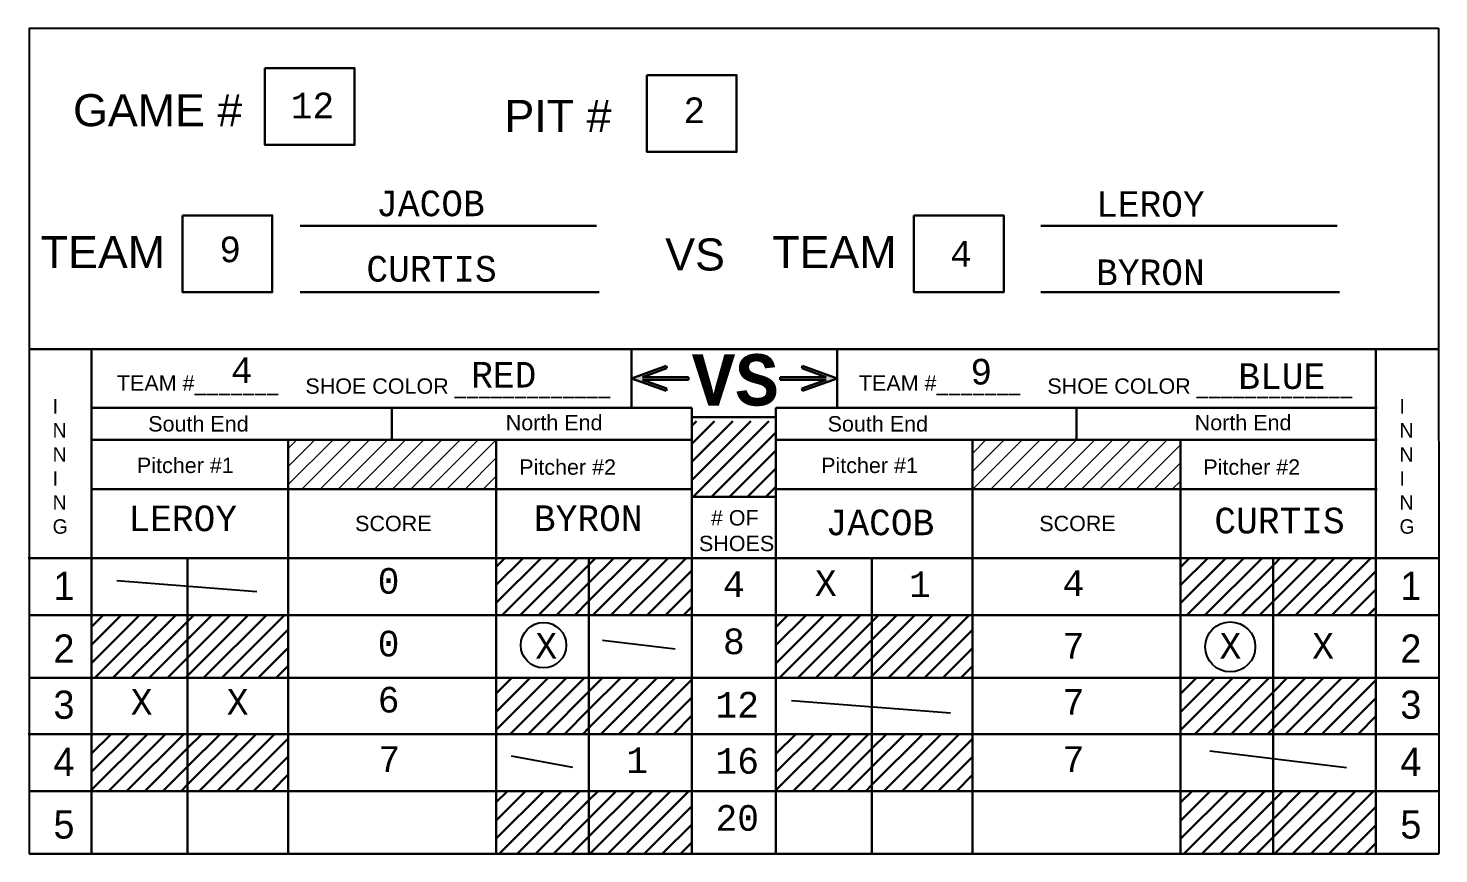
# Model space of a CAD drawing. Header units: inches. Extents: x -9 to 65.4, y -11.2 to 27.1.
# Drawn here: x 54.37 to 65.37, y 3.26 to 9.7 of the extents above; entities that cross this region are included whole.
import ezdxf

# ---------------------------------------------------------------- set-up
doc = ezdxf.new("R2010")
doc.units = ezdxf.units.IN
doc.header["$MEASUREMENT"] = 0
doc.layers.add('AM_0', color=7, linetype='Continuous', lineweight=30)
doc.layers.add('AM_8', color=1, linetype='Continuous', lineweight=15)
doc.layers.add('off to print left', color=7, linetype='Continuous', plot=False)
pattern_1 = [(45, (30.9107, -4.07294), (-0.07071068, 0.07071068), [])]
pattern_2 = [(45, (36.25057, -4.07294), (-0.07071068, 0.07071068), [])]

msp = doc.modelspace()

# ---------------------------------------------------------------- hatches: boundary and pattern name
at = {"layer": 'AM_0'}
h = msp.add_hatch(color=256, dxfattribs=at)
h.dxf.hatch_style = 1
h.paths.add_polyline_path([(59.51361, 6.97484), (59.15552, 6.97484), (59.34686, 7.04539), (59.33994, 7.06415), (59.07, 6.96463), (59.33994, 6.86733), (59.34673, 6.88615), (59.15614, 6.95484), (59.51361, 6.95484)])
h = msp.add_hatch(color=256, dxfattribs=at)
h.dxf.hatch_style = 1
h.paths.add_polyline_path([(60.58848, 6.95484), (60.39789, 6.88615), (60.40467, 6.86733), (60.67461, 6.96463), (60.40467, 7.06415), (60.39775, 7.04539), (60.58909, 6.97484), (60.23101, 6.97484), (60.23101, 6.95484)])
h = msp.add_hatch(dxfattribs=at)
h.set_pattern_fill('_U', color=256, scale=0.1, angle=45, style=0, pattern_type=0)
h.set_pattern_definition(pattern_1)
h.paths.add_polyline_path([(59.54056, 6.0417), (59.54056, 6.63247), (60.19549, 6.63247), (60.19549, 6.0417)])
h = msp.add_hatch(dxfattribs=at)
h.set_pattern_fill('_U', color=256, scale=0.1, angle=45, style=0, pattern_type=0)
h.set_pattern_definition(pattern_1)
h.paths.add_polyline_path([(58.73862, 5.56292), (58.01568, 5.56292), (58.01568, 5.11729), (58.73862, 5.11729)])
h = msp.add_hatch(dxfattribs=at)
h.set_pattern_fill('_U', color=256, scale=0.1, angle=45, style=0, pattern_type=0)
h.set_pattern_definition(pattern_1)
h.paths.add_polyline_path([(58.73862, 5.11729), (59.54056, 5.11729), (59.54056, 5.56292), (58.73862, 5.56292)])
h = msp.add_hatch(dxfattribs=at)
h.set_pattern_fill('_U', color=256, scale=0.1, angle=45, style=0, pattern_type=0)
h.set_pattern_definition(pattern_2)
h.paths.add_polyline_path([(64.07849, 5.56292), (63.35556, 5.56292), (63.35556, 5.11729), (64.07849, 5.11729)])
h = msp.add_hatch(dxfattribs=at)
h.set_pattern_fill('_U', color=256, scale=0.1, angle=45, style=0, pattern_type=0)
h.set_pattern_definition(pattern_2)
h.paths.add_polyline_path([(64.07849, 5.11729), (64.88043, 5.11729), (64.88043, 5.56292), (64.07849, 5.56292)])
h = msp.add_hatch(dxfattribs=at)
h.set_pattern_fill('_U', color=256, scale=0.1, angle=45, style=0, pattern_type=0)
h.set_pattern_definition(pattern_1)
h.paths.add_polyline_path([(55.60865, 5.11729), (54.8599, 5.11729), (54.8599, 4.62808), (55.60865, 4.62808)])
h = msp.add_hatch(dxfattribs=at)
h.set_pattern_fill('_U', color=256, scale=0.1, angle=45, style=0, pattern_type=0)
h.set_pattern_definition(pattern_1)
h.paths.add_polyline_path([(56.39332, 4.62808), (56.39332, 5.11729), (55.60865, 5.11729), (55.60865, 4.62808)])
h = msp.add_hatch(dxfattribs=at)
h.set_pattern_fill('_U', color=256, scale=0.1, angle=45, style=0, pattern_type=0)
h.set_pattern_definition(pattern_2)
h.paths.add_polyline_path([(60.94852, 5.11729), (60.19977, 5.11729), (60.19977, 4.62808), (60.94852, 4.62808)])
h = msp.add_hatch(dxfattribs=at)
h.set_pattern_fill('_U', color=256, scale=0.1, angle=45, style=0, pattern_type=0)
h.set_pattern_definition(pattern_2)
h.paths.add_polyline_path([(61.73319, 4.62808), (61.73319, 5.11729), (60.94852, 5.11729), (60.94852, 4.62808)])
h = msp.add_hatch(dxfattribs=at)
h.set_pattern_fill('_U', color=256, scale=0.1, angle=45, style=0, pattern_type=0)
h.set_pattern_definition(pattern_1)
h.paths.add_polyline_path([(58.01568, 4.19019), (58.73862, 4.19019), (58.73862, 4.62808), (58.01568, 4.62808)])
h = msp.add_hatch(dxfattribs=at)
h.set_pattern_fill('_U', color=256, scale=0.1, angle=45, style=0, pattern_type=0)
h.set_pattern_definition(pattern_1)
h.paths.add_polyline_path([(59.54056, 4.62808), (58.73862, 4.62808), (58.73862, 4.19019), (59.54056, 4.19019)])
h = msp.add_hatch(dxfattribs=at)
h.set_pattern_fill('_U', color=256, scale=0.1, angle=45, style=0, pattern_type=0)
h.set_pattern_definition(pattern_2)
h.paths.add_polyline_path([(63.35556, 4.19019), (64.07849, 4.19019), (64.07849, 4.62808), (63.35556, 4.62808)])
h = msp.add_hatch(dxfattribs=at)
h.set_pattern_fill('_U', color=256, scale=0.1, angle=45, style=0, pattern_type=0)
h.set_pattern_definition(pattern_2)
h.paths.add_polyline_path([(64.88043, 4.62808), (64.07849, 4.62808), (64.07849, 4.19019), (64.88043, 4.19019)])
h = msp.add_hatch(dxfattribs=at)
h.set_pattern_fill('_U', color=256, scale=0.1, angle=45, style=0, pattern_type=0)
h.set_pattern_definition(pattern_1)
h.paths.add_polyline_path([(54.8599, 3.74457), (55.60865, 3.74457), (55.60865, 4.19019), (54.8599, 4.19019)])
h = msp.add_hatch(dxfattribs=at)
h.set_pattern_fill('_U', color=256, scale=0.1, angle=45, style=0, pattern_type=0)
h.set_pattern_definition(pattern_1)
h.paths.add_polyline_path([(55.60865, 3.74457), (56.39332, 3.74457), (56.39332, 4.19019), (55.60865, 4.19019)])
h = msp.add_hatch(dxfattribs=at)
h.set_pattern_fill('_U', color=256, scale=0.1, angle=45, style=0, pattern_type=0)
h.set_pattern_definition(pattern_2)
h.paths.add_polyline_path([(60.19977, 3.74457), (60.94852, 3.74457), (60.94852, 4.19019), (60.19977, 4.19019)])
h = msp.add_hatch(dxfattribs=at)
h.set_pattern_fill('_U', color=256, scale=0.1, angle=45, style=0, pattern_type=0)
h.set_pattern_definition(pattern_2)
h.paths.add_polyline_path([(60.94852, 3.74457), (61.73319, 3.74457), (61.73319, 4.19019), (60.94852, 4.19019)])
h = msp.add_hatch(dxfattribs=at)
h.set_pattern_fill('_U', color=256, scale=0.1, angle=45, style=0, pattern_type=0)
h.set_pattern_definition(pattern_1)
h.paths.add_polyline_path([(58.01568, 3.25535), (58.73862, 3.25535), (58.73862, 3.74457), (58.01568, 3.74457)])
h = msp.add_hatch(dxfattribs=at)
h.set_pattern_fill('_U', color=256, scale=0.1, angle=45, style=0, pattern_type=0)
h.set_pattern_definition(pattern_1)
h.paths.add_polyline_path([(58.73862, 3.25535), (59.54056, 3.25535), (59.54056, 3.74457), (58.73862, 3.74457)])
h = msp.add_hatch(dxfattribs=at)
h.set_pattern_fill('_U', color=256, scale=0.1, angle=45, style=0, pattern_type=0)
h.set_pattern_definition(pattern_2)
h.paths.add_polyline_path([(63.35556, 3.25535), (64.07849, 3.25535), (64.07849, 3.74457), (63.35556, 3.74457)])
h = msp.add_hatch(dxfattribs=at)
h.set_pattern_fill('_U', color=256, scale=0.1, angle=45, style=0, pattern_type=0)
h.set_pattern_definition(pattern_2)
h.paths.add_polyline_path([(64.07849, 3.25535), (64.88043, 3.25535), (64.88043, 3.74457), (64.07849, 3.74457)])
at = {"layer": 'AM_8'}
h = msp.add_hatch(dxfattribs=at)
h.set_pattern_fill('_U', color=256, scale=0.1, angle=45, style=0, pattern_type=0)
h.set_pattern_definition(pattern_1)
h.paths.add_polyline_path([(58.01568, 6.1013), (58.01568, 6.48582), (56.39332, 6.48582), (56.39332, 6.1013), (57.49958, 6.1013)])
h = msp.add_hatch(dxfattribs=at)
h.set_pattern_fill('_U', color=256, scale=0.1, angle=45, style=0, pattern_type=0)
h.set_pattern_definition(pattern_1)
h.paths.add_polyline_path([(63.35128, 6.48582), (61.72892, 6.48582), (61.72892, 6.1013), (63.35128, 6.1013)])

# ---------------------------------------------------------------- linework, layer by layer
at = {"layer": 'AM_0'}
for p, q in [((56.48757, 8.15607), (58.79835, 8.15607)), ((62.26308, 8.15607), (64.57385, 8.15607)), ((56.48622, 7.63946), (58.81696, 7.63946)), ((62.26172, 7.63946), (64.59246, 7.63946)), ((54.37231, 7.19344), (60.19549, 7.19344)), ((54.8599, 7.19344), (54.8599, 3.25535)), ((59.07, 7.19344), (59.07, 6.73582)), ((60.19549, 7.19344), (65.36466, 7.19344)), ((60.67461, 7.19344), (60.67461, 6.73582)), ((64.87615, 7.19344), (64.87615, 3.25535)), ((59.07, 6.96463), (59.33994, 7.06415)), ((59.15552, 6.97484), (59.34686, 7.04539)), ((59.33994, 7.06415), (59.34686, 7.04539)), ((60.40467, 7.06415), (60.39775, 7.04539)), ((60.58909, 6.97484), (60.39775, 7.04539)), ((60.67461, 6.96463), (60.40467, 7.06415)), ((59.07, 6.96463), (59.33994, 6.86733)), ((59.15552, 6.97484), (59.51361, 6.97484)), ((59.15614, 6.95484), (59.34673, 6.88615)), ((59.15614, 6.95484), (59.51361, 6.95484)), ((59.51361, 6.97484), (59.51361, 6.95484)), ((60.58909, 6.97484), (60.23101, 6.97484)), ((60.23101, 6.97484), (60.23101, 6.95484)), ((60.58848, 6.95484), (60.23101, 6.95484)), ((60.58848, 6.95484), (60.39789, 6.88615)), ((60.67461, 6.96463), (60.40467, 6.86733)), ((59.34673, 6.88615), (59.33994, 6.86733)), ((60.39789, 6.88615), (60.40467, 6.86733)), ((54.8599, 6.73582), (59.54056, 6.73582)), ((57.20023, 6.48582), (57.20023, 6.73582)), ((59.54056, 6.73582), (59.54056, 3.25535)), ((60.19549, 6.73582), (60.19549, 4.19019)), ((60.19549, 6.73582), (64.8847, 6.73582)), ((60.19549, 6.73582), (60.19549, 3.25535)), ((62.54009, 6.48582), (62.54009, 6.73582)), ((59.54056, 6.66293), (60.19549, 6.66293)), ((54.8599, 6.48582), (59.54056, 6.48582)), ((56.39332, 6.48582), (56.39332, 3.25535)), ((58.01568, 6.48582), (58.01568, 3.25535)), ((60.19549, 6.48582), (64.8847, 6.48582)), ((61.72892, 6.48582), (61.72892, 3.25535)), ((63.35128, 6.48582), (63.35128, 3.25535)), ((54.8599, 6.1013), (59.54056, 6.1013)), ((60.19549, 6.1013), (64.8847, 6.1013)), ((59.54056, 6.0417), (60.19549, 6.0417)), ((54.36547, 5.56292), (60.19549, 5.56292)), ((55.60865, 5.56292), (55.60865, 4.19019)), ((58.73862, 5.56292), (58.73862, 4.19019)), ((60.19977, 5.56292), (65.36547, 5.56292)), ((60.94425, 5.56292), (60.94425, 4.19019)), ((64.07421, 5.56292), (64.07421, 4.19019)), ((54.37231, 5.11729), (60.19549, 5.11729)), ((60.19549, 5.11729), (65.36569, 5.11729)), ((54.37231, 4.62808), (60.19549, 4.62808)), ((60.19549, 4.62808), (65.36593, 4.62808)), ((54.36547, 4.19019), (60.19549, 4.19019)), ((54.37231, 4.19019), (65.36615, 4.19019)), ((55.60865, 4.19019), (55.60865, 3.25535)), ((58.73862, 4.19019), (58.73862, 3.25535)), ((60.19977, 4.19019), (65.36547, 4.19019)), ((60.94425, 4.19019), (60.94425, 3.25535)), ((64.07421, 4.19019), (64.07421, 3.25535)), ((54.37231, 3.74457), (60.19549, 3.74457)), ((60.19549, 3.74457), (65.36569, 3.74457)), ((54.37231, 3.25535), (60.19549, 3.25535)), ((60.19549, 3.25535), (65.36593, 3.25535))]:
    msp.add_line(p, q, dxfattribs=at)
for points in [[(56.21133, 9.38657), (56.91116, 9.38657), (56.91116, 8.78691), (56.21133, 8.78691)], [(59.19058, 9.33268), (59.89041, 9.33268), (59.89041, 8.73302), (59.19058, 8.73302)], [(55.56879, 8.23776), (56.26862, 8.23776), (56.26862, 7.6381), (55.56879, 7.6381)], [(61.27329, 8.23776), (61.97312, 8.23776), (61.97312, 7.6381), (61.27329, 7.6381)]]:
    msp.add_lwpolyline(points, close=True, dxfattribs=at)
at = {"layer": 'off to print left'}
for p, q in [((54.37231, 9.69837), (54.37231, 3.25535)), ((54.37231, 9.69837), (65.36384, 9.69837)), ((65.36384, 9.69837), (65.36593, 3.25535)), ((55.05667, 5.38767), (56.14813, 5.30198)), ((58.843, 4.9236), (59.41158, 4.85502)), ((60.31785, 4.45188), (61.55784, 4.35507)), ((58.13308, 4.01919), (58.60944, 3.93203)), ((63.57948, 4.0577), (64.64662, 3.92973))]:
    msp.add_line(p, q, dxfattribs=at)
for centre, radius in [((58.38417, 4.88333), 0.17711), ((63.73973, 4.87003), 0.19559)]:
    msp.add_circle(centre, radius, dxfattribs=at)

# ---------------------------------------------------------------- texts
at = {"layer": 'AM_0', "attachment_point": 1}
for s, insert, char_height, width in [('{\\fArial|b0|i0|c0|p34;GAME #}', (54.71521, 9.18348), 0.25, 1.6882053), ('{\\fMonospac821 BT|b0|i0|c0|p49;12}', (56.4128, 9.19553), 0.2, 0.5475591), ('{\\fArial|b0|i0|c0|p34;PIT #}', (58.07939, 9.13861), 0.25, 1.6882053), ('{\\fMonospac821 BT|b0|i0|c0|p49;2}', (59.47489, 9.15776), 0.2, 0.5475591), ('{\\fMonospac821 BT|b0|i0|c0|p49;JACOB}', (57.07867, 8.43122), 0.2, 0.5475591), ('{\\fMonospac821 BT|b0|i0|c0|p49;LEROY}', (62.69333, 8.42647), 0.2, 0.5475591), ('{\\fArial|b0|i0|c0|p34;TEAM}', (54.46305, 8.07566), 0.25, 1.6882053), ('{\\fMonospac821 BT|b0|i0|c0|p49;9}', (55.85598, 8.0724), 0.2, 0.5475591), ('{\\fArial|b0|i0|c0|p34;VS}', (59.33319, 8.05748), 0.25, 1.6882053), ('{\\fArial|b0|i0|c0|p34;TEAM}', (60.16755, 8.07566), 0.25, 1.6882053), ('{\\fMonospac821 BT|b0|i0|c0|p49;4}', (61.55556, 8.03791), 0.2, 0.5475591), ('{\\fMonospac821 BT|b0|i0|c0|p49;CURTIS}', (57.00264, 7.92069), 0.2, 0.5475591), ('{\\fMonospac821 BT|b0|i0|c0|p49;BYRON}', (62.6936, 7.89337), 0.2, 0.5475591), ('{\\fMonospac821 BT|b0|i0|c0|p49;4}', (55.9464, 7.12862), 0.2, 0.5475591), ('{\\fMonospac821 BT|b0|i0|c0|p49;RED}', (57.82005, 7.09432), 0.2, 0.5475591), ('{\\fMonospac821 BT|b0|i0|c0|p49;9}', (61.71331, 7.11785), 0.2, 0.5475591), ('{\\fMonospac821 BT|b0|i0|c0|p49;BLUE}', (63.80256, 7.08355), 0.2, 0.5475591), ('{\\fArial|b0|i0|c0|p34;TEAM #_______ }', (55.05721, 6.98901), 0.12, 1.3139048), ('{\\fArial|b0|i0|c0|p34;SHOE COLOR _____________}', (56.5272, 6.96548), 0.12, 2.5815935), ('{\\fArial|b0|i0|c0|p34;TEAM #_______ }', (60.8438, 6.98901), 0.12, 1.3139048), ('{\\fArial|b0|i0|c0|p34;SHOE COLOR _____________}', (62.31378, 6.96548), 0.12, 2.5815935), ('I\\PN\\PN\\PI\\PN\\PG', (54.55594, 6.80361), 0.1125, 0.2287), ('I\\PN\\PN\\PI\\PN\\PG', (65.05979, 6.80361), 0.1125, 0.2287), ('{\\fArial|b0|i0|c0|p34;South End}', (55.30149, 6.67096), 0.12, 1.3139048), ('{\\fArial|b0|i0|c0|p34;North End}', (58.08952, 6.68049), 0.12, 1.3139048), ('{\\fArial|b0|i0|c0|p34;South End}', (60.59979, 6.67096), 0.12, 1.3139048), ('{\\fArial|b0|i0|c0|p34;North End}', (63.46241, 6.68049), 0.12, 1.3139048), ('{\\fArial|b0|i0|c0|p34;Pitcher #1}', (55.21363, 6.34687), 0.12, 1.3139048), ('{\\fArial|b0|i0|c0|p34;Pitcher #2}', (58.19462, 6.33352), 0.12, 1.3139048), ('{\\fArial|b0|i0|c0|p34;Pitcher #1}', (60.54922, 6.34687), 0.12, 1.3139048), ('{\\fArial|b0|i0|c0|p34;Pitcher #2}', (63.53021, 6.33352), 0.12, 1.3139048), ('{\\fMonospac821 BT|b0|i0|c0|p49;LEROY}', (55.14719, 5.97323), 0.2, 0.5475591), ('{\\fMonospac821 BT|b0|i0|c0|p49;BYRON}', (58.30904, 5.97423), 0.2, 0.5475591), ('{\\fMonospac821 BT|b0|i0|c0|p49;JACOB}', (60.5845, 5.94176), 0.2, 0.5475591), ('{\\fMonospac821 BT|b0|i0|c0|p49;CURTIS}', (63.61571, 5.95629), 0.2, 0.5475591), ('{\\fArial|b0|i0|c0|p34;SCORE}', (56.91479, 5.8933), 0.12, 1.3139048), ('{\\fArial|b0|i0|c0|p34;  # OF\\PSHOES}', (59.59627, 5.9376), 0.12, 1.3139048), ('{\\fArial|b0|i0|c0|p34;SCORE}', (62.25038, 5.8933), 0.12, 1.3139048), ('1', (54.5626, 5.45618), 0.22, 0.48114), ('{\\fMonospac821 BT|b0|i0|c0|p49;0}', (57.09123, 5.48523), 0.2, 0.5475591), ('{\\fMonospac821 BT|b0|i0|c0|p49;4}', (59.78382, 5.45902), 0.2, 0.5475591), ('{\\fMonospac821 BT|b0|i0|c0|p49;X}', (60.50068, 5.46776), 0.2, 0.5475591), ('{\\fMonospac821 BT|b0|i0|c0|p49;1}', (61.23502, 5.45902), 0.2, 0.5475591), ('{\\fMonospac821 BT|b0|i0|c0|p49;4}', (62.4327, 5.46776), 0.2, 0.5475591), ('1', (65.06644, 5.45618), 0.22, 0.48114), ('2', (54.5626, 4.96696), 0.22, 0.48114), ('{\\fMonospac821 BT|b0|i0|c0|p49;0}', (57.09123, 4.99602), 0.2, 0.5475591), ('{\\fMonospac821 BT|b0|i0|c0|p49;X}', (58.32087, 4.97854), 0.2, 0.5475591), ('{\\fMonospac821 BT|b0|i0|c0|p49;8}', (59.78382, 5.0134), 0.2, 0.5475591), ('{\\fMonospac821 BT|b0|i0|c0|p49;7}', (62.4327, 4.97854), 0.2, 0.5475591), ('{\\fMonospac821 BT|b0|i0|c0|p49;X}', (63.65647, 4.97854), 0.2, 0.5475591), ('{\\fMonospac821 BT|b0|i0|c0|p49;X}', (64.3794, 4.97854), 0.2, 0.5475591), ('2', (65.06644, 4.96696), 0.22, 0.48114), ('3', (54.5626, 4.52907), 0.22, 0.48114), ('{\\fMonospac821 BT|b0|i0|c0|p49;X}', (55.16508, 4.54066), 0.2, 0.5475591), ('{\\fMonospac821 BT|b0|i0|c0|p49;X}', (55.91384, 4.54066), 0.2, 0.5475591), ('{\\fMonospac821 BT|b0|i0|c0|p49;6}', (57.09123, 4.55813), 0.2, 0.5475591), ('{\\fMonospac821 BT|b0|i0|c0|p49;12}', (59.72555, 4.51889), 0.2, 0.5475591), ('{\\fMonospac821 BT|b0|i0|c0|p49;7}', (62.4327, 4.54066), 0.2, 0.5475591), ('3', (65.06644, 4.52907), 0.22, 0.48114), ('4', (54.5626, 4.08345), 0.22, 0.48114), ('{\\fMonospac821 BT|b0|i0|c0|p49;7}', (57.0971, 4.09503), 0.2, 0.5475591), ('{\\fMonospac821 BT|b0|i0|c0|p49;1}', (59.02939, 4.0863), 0.2, 0.5475591), ('{\\fMonospac821 BT|b0|i0|c0|p49;16}', (59.72555, 4.081), 0.2, 0.5475591), ('{\\fMonospac821 BT|b0|i0|c0|p49;7}', (62.4327, 4.09503), 0.2, 0.5475591), ('4', (65.06644, 4.08345), 0.22, 0.48114), ('{\\fMonospac821 BT|b0|i0|c0|p49;20}', (59.72555, 3.63538), 0.2, 0.5475591), ('5', (54.5626, 3.59423), 0.22, 0.48114), ('5', (65.06644, 3.59423), 0.22, 0.48114)]:
    msp.add_mtext(s, dxfattribs=dict(at, insert=insert, char_height=char_height, width=width))
at = {"layer": 'AM_0', "insert": (59.54056, 7.15386), "char_height": 0.4, "attachment_point": 1}
msp.add_mtext_dynamic_manual_height_columns('{\\fMonospac821 BT|b1|i0|c0|p49;VS}', width=1.5144654, gutter_width=1, heights=[0], dxfattribs=at)

doc.saveas('drawing.dxf')
